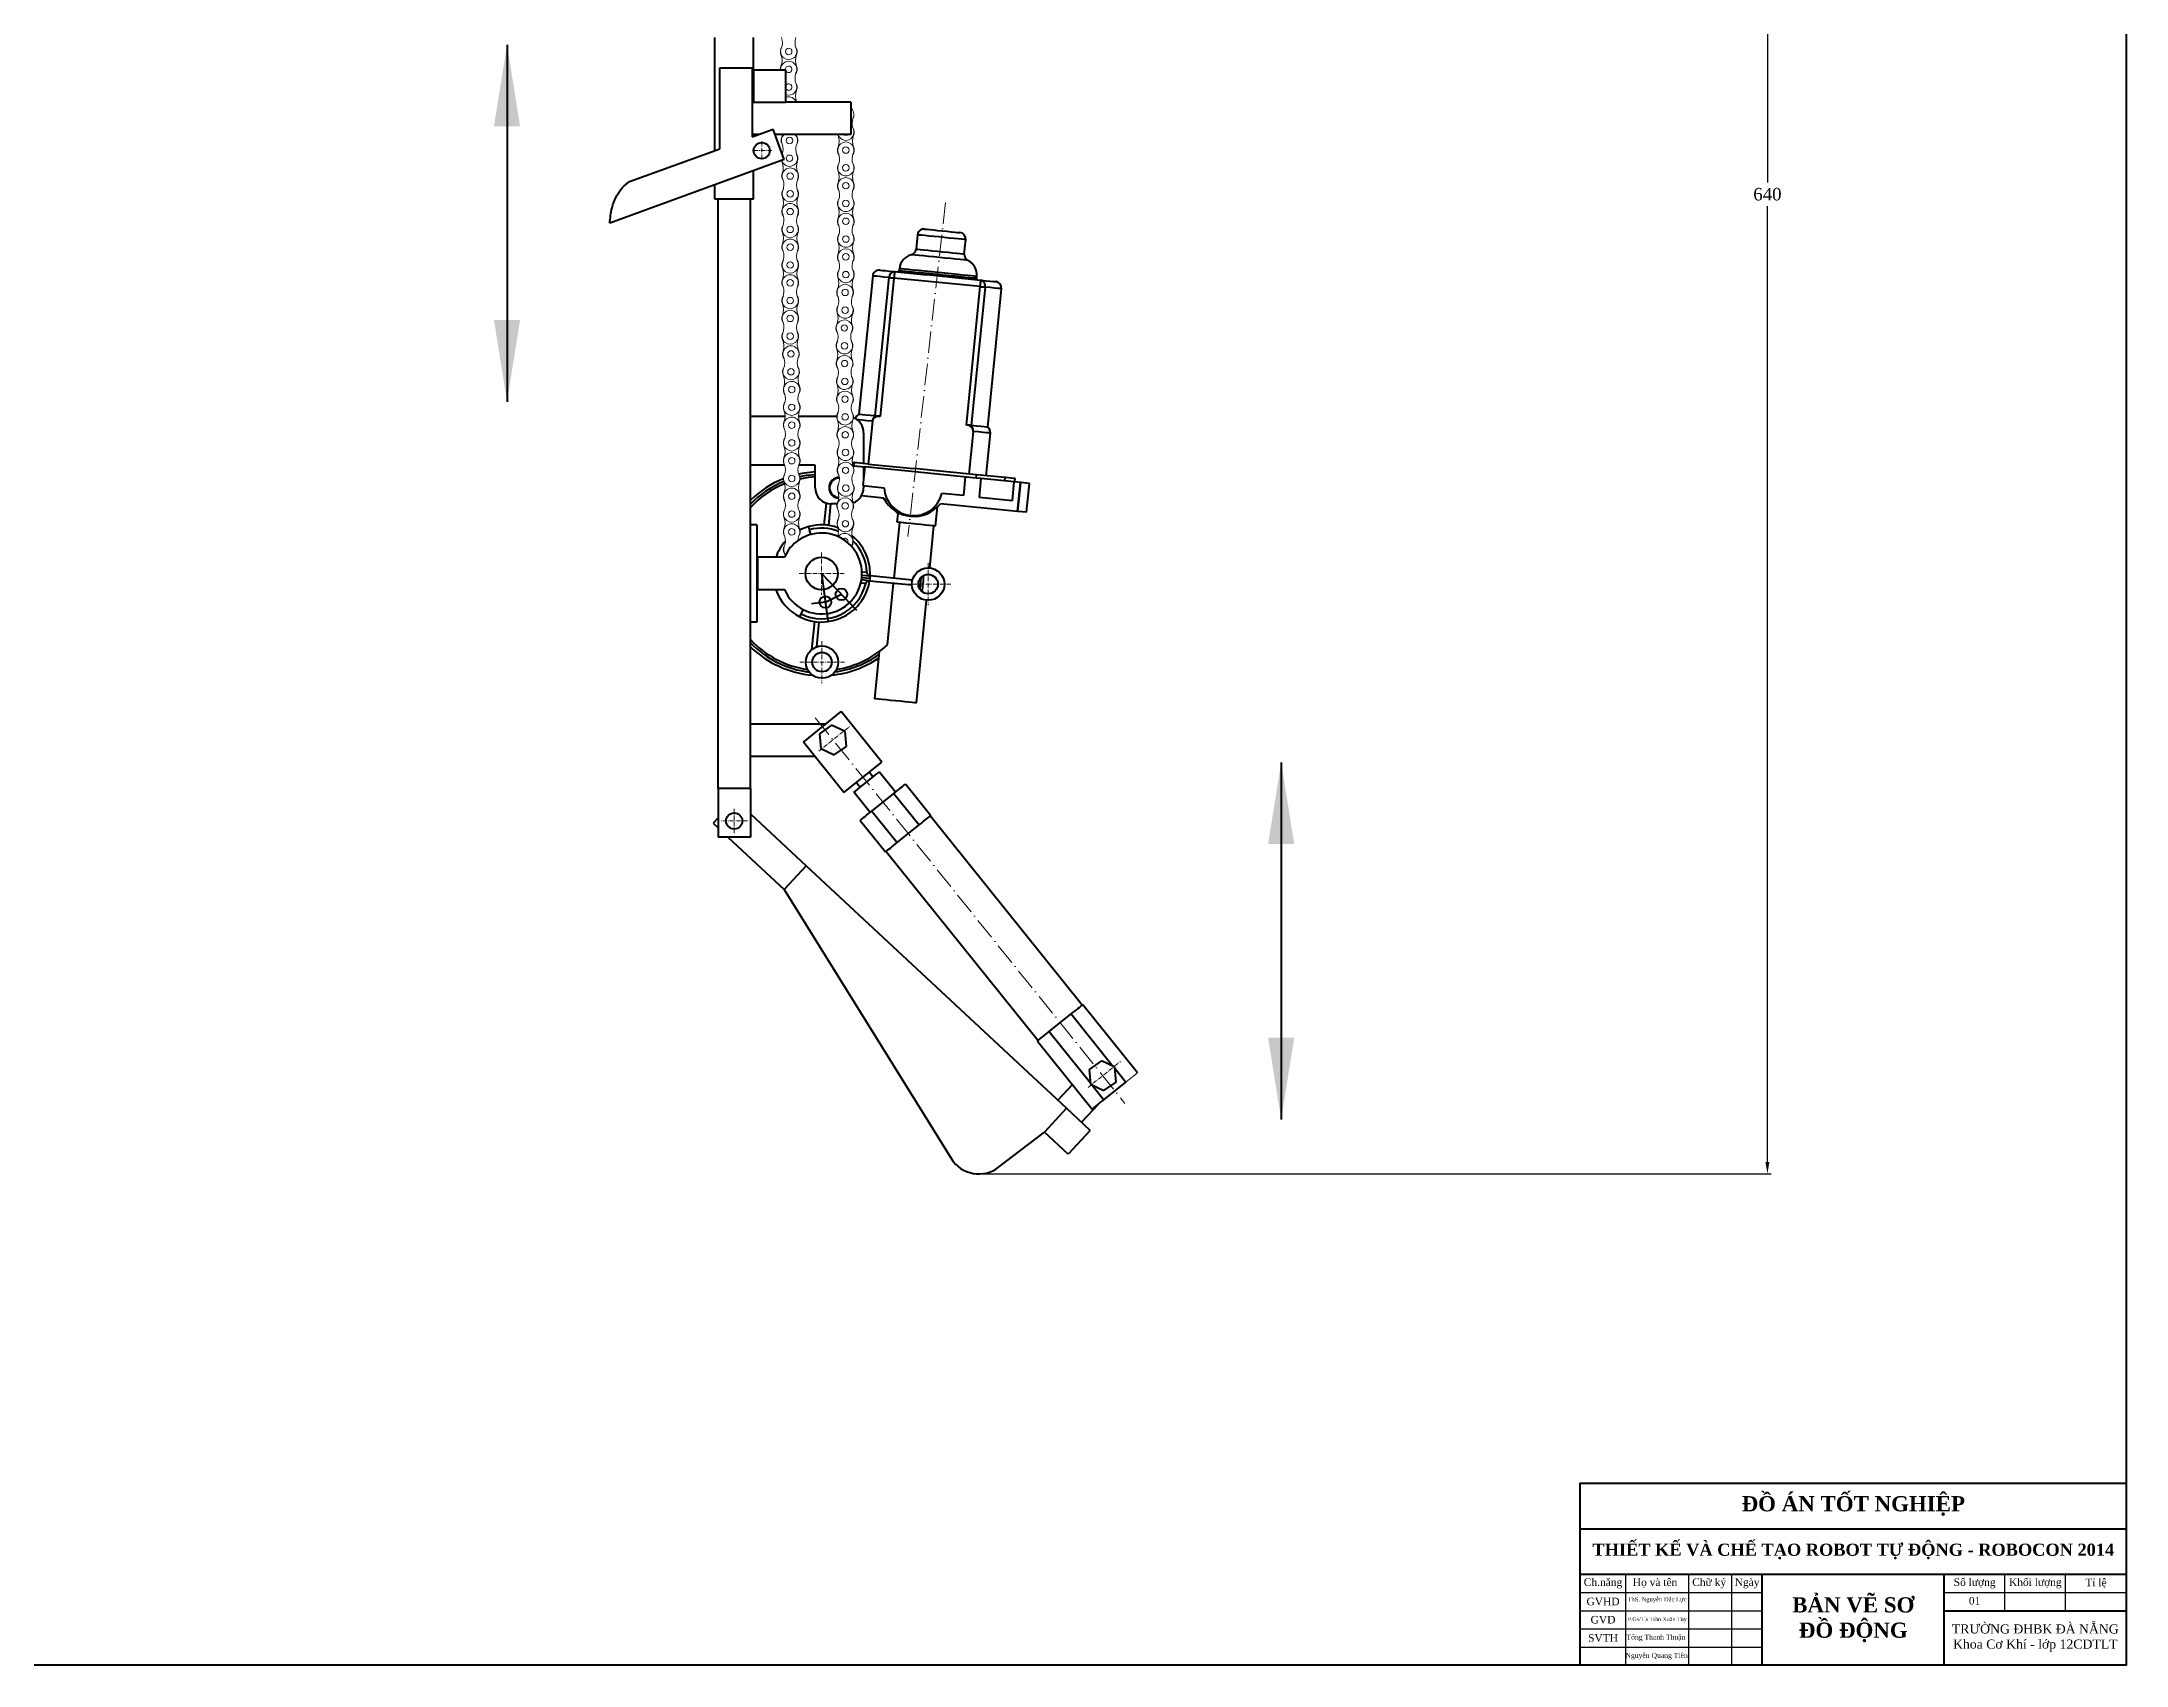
# Model space of a CAD drawing. Header units: millimetres. Extents: x -535 to 3636, y 24 to 870.
# Drawn here: x 70 to 654, y 24 to 479 of the extents above; entities that cross this region are included whole.
import ezdxf

# ---------------------------------------------------------------- set-up
doc = ezdxf.new("R2010")
doc.units = ezdxf.units.MM
doc.header["$PDMODE"] = 1
doc.header["$PDSIZE"] = -1
doc.linetypes.add('ACAD_ISO10W100', pattern=[18, 12, -3, 0, -3])
doc.linetypes.add('CENTERX2', pattern=[20.32, 12.7, -2.54, 2.54, -2.54])
doc.layers.add('DUONGCINH', color=1, linetype='Continuous')
doc.layers.add('net dam', color=7, linetype='Continuous', lineweight=35)
doc.layers.add('NETCOBAN', color=1, linetype='Continuous', lineweight=20)
doc.styles.get("Standard").update_dxf_attribs({"font": 'times_0.ttf'})
doc.styles.add('style2', font='VTIMEN.TTF')
doc.dimstyles.new('ISO-25', dxfattribs={"dimtxt": 2.5, "dimasz": 2.5, "dimexe": 1.25, "dimexo": 0.625, "dimtad": 1, "dimtxsty": 'Standard', "dimcen": 2.5, "dimadec": 0, "dimazin": 0, "dimtfac": 1, "dimtmove": 0, "dimatfit": 3, "dimfxl": 1, "dimarcsym": 0})

# ---------------------------------------------------------------- blocks, each defined once
blk = doc.blocks.new('*D79')
at = {"color": 0, "lineweight": -2}
for p, q in [((353.29, 710.44), (554.37, 710.44)), ((553.37, 707.14), (553.37, 439.32)), ((553.37, 164.91), (553.37, 432.72)), ((332.65, 161.6), (554.37, 161.6))]:
    blk.add_line(p, q, dxfattribs=at)
at = {"color": 0, "lineweight": 15}
for points in [[(552.82, 707.14), (553.92, 707.14), (553.37, 710.44)], [(552.82, 164.91), (553.92, 164.91), (553.37, 161.6)]]:
    blk.add_solid(points, dxfattribs=at)
at = {"layer": 'Defpoints', "color": 0, "lineweight": 15}
for p in [(352.29, 710.44), (331.65, 161.6), (553.37, 161.6)]:
    blk.add_point(p, dxfattribs=at)
at = {"color": 0, "lineweight": 15, "insert": (553.37, 436.02), "char_height": 3.5, "attachment_point": 5}
blk.add_mtext('640', dxfattribs=at)

msp = doc.modelspace()

# ---------------------------------------------------------------- linework, layer by layer
at = {"color": 7, "linetype": 'Continuous', "lineweight": 40}
for p, q in [((258.423, 448.2844), (258.423, 479.9657)), ((269.2986, 470.9027), (269.2986, 479.9657)), ((200.193, 477.9182), (200.193, 377.9182)), ((259.7825, 448.7792), (259.7825, 471.4367)), ((259.7825, 471.4367), (268.8455, 471.4367)), ((268.8455, 471.4367), (268.8455, 452.0779)), ((269.2986, 470.9027), (269.2986, 461.8397)), ((269.2986, 470.9027), (278.3616, 470.9027)), ((278.3616, 461.8397), (278.3616, 470.9027)), ((269.2986, 461.8397), (278.3616, 461.8397)), ((296.4876, 461.8397), (278.3616, 461.8397)), ((296.4876, 461.8397), (296.4876, 452.7767)), ((268.8455, 452.0779), (274.7577, 454.2298)), ((270.7653, 452.7767), (269.2986, 452.7767)), ((269.2986, 452.2428), (269.2986, 452.7767)), ((277.8574, 445.7133), (274.7577, 454.2298)), ((296.4876, 452.7767), (275.2866, 452.7767)), ((277.8574, 445.7133), (228.9683, 427.9191)), ((234.551, 439.5957), (259.7825, 448.7792)), ((258.423, 434.6507), (258.423, 438.6398)), ((269.2986, 434.6507), (269.2986, 442.5982)), ((269.2986, 434.6507), (258.423, 434.6507)), ((259.3293, 269.5224), (259.3293, 434.6507)), ((268.3923, 269.5224), (268.3923, 434.6507)), ((315.1972, 424.6525), (314.7987, 420.6514)), ((328.3262, 419.3041), (328.7248, 423.3051)), ((310.1531, 415.1591), (310.1059, 414.6856)), ((302.6667, 413.1496), (298.8042, 374.3705)), ((303.3972, 373.9131), (307.2596, 412.6921)), ((308.604, 412.5582), (304.7416, 373.7792)), ((332.8028, 410.148), (308.604, 412.5582)), ((308.7837, 414.3619), (317.7266, 413.4711)), ((324.0395, 412.8424), (332.9825, 411.9516)), ((328.9404, 371.3689), (332.8028, 410.148)), ((334.1472, 410.0141), (330.2848, 371.2351)), ((331.75, 412.5298), (331.7972, 413.0033)), ((334.8777, 370.7776), (338.7402, 409.5566)), ((278.0938, 373.7469), (268.3923, 373.7469)), ((292.5849, 373.7469), (281.8409, 373.7469)), ((300.1128, 369.2154), (300.1128, 360.5784)), ((302.5694, 372.418), (301.3776, 360.4525)), ((330.8014, 369.606), (329.6096, 357.6405)), ((334.4322, 357.1602), (335.624, 369.1257)), ((277.954, 360.1524), (268.3923, 360.1524)), ((286.5183, 360.1524), (281.9807, 360.1524)), ((286.5183, 353.8083), (286.5183, 360.1524)), ((297.4571, 360.843), (297.3673, 359.9411)), ((297.3673, 359.9411), (300.4186, 359.6372)), ((301.3768, 360.4525), (297.4571, 360.843)), ((300.4186, 359.6372), (299.8971, 354.401)), ((300.1128, 359.6677), (300.1128, 356.567)), ((314.5022, 358.2345), (300.4186, 359.6372)), ((301.3776, 360.4525), (314.1412, 359.1812)), ((331.727, 357.4296), (314.1412, 359.1812)), ((331.6372, 356.5278), (314.5022, 358.2345)), ((328.5859, 356.8317), (328.0643, 351.5955)), ((331.6372, 356.5278), (331.727, 357.4296)), ((332.9751, 356.3945), (331.6372, 356.5278)), ((339.7552, 356.63), (331.727, 357.4296)), ((332.9751, 356.3945), (332.4536, 351.1584)), ((342.3462, 355.4612), (332.9751, 356.3945)), ((339.6654, 355.7282), (339.7552, 356.63)), ((342.4589, 355.4499), (342.5487, 356.3518)), ((305.765, 350.9076), (299.4994, 351.5317)), ((299.8971, 354.401), (305.9042, 353.8027)), ((300.1128, 354.3795), (300.1128, 353.8083)), ((328.0643, 351.5955), (322.0572, 352.1938)), ((332.4536, 351.1584), (341.8247, 350.225)), ((341.8247, 350.225), (342.3462, 355.4612)), ((344.085, 355.288), (342.4589, 355.4499)), ((343.2765, 347.1715), (344.085, 355.288)), ((343.3271, 347.1664), (344.1356, 355.2829)), ((344.1356, 355.2829), (344.085, 355.288)), ((346.5854, 355.0389), (344.1356, 355.2829)), ((345.777, 346.9224), (346.5854, 355.0389)), ((289.6124, 349.5108), (289.0002, 343.3645)), ((290.353, 343.2298), (290.9553, 349.2777)), ((292.6671, 349.2768), (291.0498, 349.2768)), ((309.5486, 344.1553), (309.7814, 346.4933)), ((320.2795, 343.0865), (320.8127, 348.44)), ((343.2765, 347.1715), (321.6226, 349.3282)), ((343.3271, 347.1664), (343.2765, 347.1715)), ((345.777, 346.9224), (343.3271, 347.1664)), ((270.2049, 343.3811), (268.3923, 343.3811)), ((270.2049, 343.3811), (270.2049, 316.192)), ((284.9958, 342.0286), (284.7576, 342.903)), ((285.3531, 340.7169), (284.9958, 342.0286)), ((308.6629, 328.4445), (310.221, 344.0883)), ((318.6522, 331.3204), (319.8286, 343.1314)), ((277.9479, 334.318), (270.3558, 334.318)), ((270.3558, 334.318), (270.3558, 325.255)), ((301.7742, 327.7644), (299.5162, 327.9894)), ((299.6039, 328.6637), (301.8585, 328.4392)), ((299.6509, 329.3421), (301.9089, 329.1172)), ((301.7742, 327.7644), (313.6775, 326.5789)), ((313.8123, 327.9316), (301.9089, 329.1172)), ((270.3558, 325.255), (277.9479, 325.255)), ((306.8101, 309.8426), (308.5282, 327.0918)), ((314.8882, 293.5303), (317.7539, 322.302)), ((270.2049, 316.192), (268.3923, 316.192)), ((282.2406, 317.6326), (282.6466, 318.4428)), ((282.6466, 318.4428), (283.2557, 319.6582)), ((286.3089, 316.3432), (285.519, 308.4128)), ((286.9674, 309.2388), (287.6616, 316.2085)), ((304.4806, 307.9135), (303.1644, 294.698)), ((268.3923, 287.6483), (289.5608, 287.6483)), ((283.2372, 282.5651), (293.8328, 291.0824)), ((291.1546, 287.2874), (287.7229, 284.8902)), ((294.9464, 285.5141), (291.1546, 287.2874)), ((305.1892, 276.955), (293.8328, 291.0824)), ((294.5936, 268.4377), (283.2372, 282.5651)), ((287.7229, 284.8902), (288.0832, 280.7197)), ((288.0832, 280.7197), (291.875, 278.9464)), ((291.875, 278.9464), (295.3067, 281.3436)), ((295.3067, 281.3436), (294.9464, 285.5141)), ((268.3923, 278.5854), (286.4363, 278.5854)), ((294.5936, 268.4377), (305.1892, 276.955)), ((417.1191, 276.8589), (417.1191, 176.8589)), ((268.3923, 269.5224), (259.3293, 269.5224)), ((259.3293, 269.5224), (259.3293, 255.9279)), ((268.3923, 269.5224), (268.3923, 255.9279)), ((298.1255, 271.2768), (299.1926, 269.9493)), ((302.7244, 272.7884), (301.6573, 274.1159)), ((309.0329, 268.557), (304.4903, 274.208)), ((311.8584, 270.8283), (318.9561, 261.9987)), ((297.4266, 268.5298), (301.9692, 262.8788)), ((302.4221, 263.2428), (308.5801, 268.193)), ((302.4221, 263.2428), (309.5198, 254.4132)), ((308.5801, 268.193), (315.6778, 259.3633)), ((259.3293, 261.2989), (257.927, 259.7931)), ((257.927, 259.7931), (259.3293, 258.4872)), ((268.3923, 262.4315), (284.0007, 247.8961)), ((299.1437, 260.6075), (306.2415, 251.7779)), ((309.5198, 254.4132), (315.6778, 259.3633)), ((361.3661, 208.8789), (318.7796, 261.8567)), ((268.4043, 255.9279), (259.3293, 255.9279)), ((262.0776, 255.9279), (277.8242, 241.2636)), ((306.4181, 251.9198), (349.0046, 198.942)), ((284.0007, 247.8961), (277.8242, 241.2636)), ((356.9572, 179.9546), (284.0007, 247.8961)), ((277.8242, 241.2636), (324.7023, 165.8504)), ((352.1063, 201.4354), (358.2643, 206.3855)), ((358.2643, 206.3855), (370.0764, 191.6912)), ((361.5427, 209.0208), (376.8738, 189.9488)), ((348.828, 198.8001), (364.1591, 179.728)), ((352.1063, 201.4354), (363.643, 187.0837)), ((366.7493, 193.2472), (363.3177, 190.8499)), ((370.5412, 191.4739), (366.7493, 193.2472)), ((363.3177, 190.8499), (363.6779, 186.6794)), ((367.4375, 182.3633), (373.5955, 187.3135)), ((367.4698, 184.9061), (370.9014, 187.3034)), ((370.9014, 187.3034), (370.5412, 191.4739)), ((370.5761, 191.0696), (373.5955, 187.3135)), ((358.6239, 186.6139), (354.5286, 182.2163)), ((365.8958, 181.1241), (361.161, 176.0398)), ((363.6779, 186.6794), (367.4698, 184.9061)), ((364.1427, 186.4621), (367.4375, 182.3633)), ((356.9572, 179.9546), (350.7807, 173.3222)), ((363.5897, 173.7781), (356.9572, 179.9546)), ((337.9188, 163.4466), (350.7807, 173.3222)), ((357.4132, 167.1457), (350.7807, 173.3222)), ((363.5897, 173.7781), (357.4132, 167.1457))]:
    msp.add_line(p, q, dxfattribs=at)
at = {"color": 7, "linetype": 'Continuous', "lineweight": 20}
for p, q in [((281.3523, 461.8397), (281.3166, 461.9338)), ((292.9452, 452.4989), (292.8527, 452.7767)), ((277.0818, 445.431), (277.194, 445.1301)), ((277.428, 447.4793), (277.2919, 447.2672))]:
    msp.add_line(p, q, dxfattribs=at)
at = {"color": 5, "linetype": 'ACAD_ISO10W100', "lineweight": 15, "ltscale": 0.1}
for p, q in [((271.5644, 450.8729), (271.5644, 445.6175)), ((274.3886, 448.2452), (268.7401, 448.2452)), ((288.3372, 335.6528), (288.3372, 323.8282)), ((294.6917, 329.7405), (281.9826, 329.7405)), ((318.2031, 332.7235), (318.2031, 320.8989)), ((324.5576, 326.8112), (311.8485, 326.8112)), ((288.4499, 310.869), (288.4499, 299.0444)), ((294.8044, 304.9567), (282.0953, 304.9567)), ((287.5311, 279.9675), (296.4299, 287.1439)), ((263.8608, 263.8941), (263.8608, 257.0246)), ((267.5525, 260.4594), (260.1692, 260.4594)), ((362.9945, 185.7883), (372.0952, 193.0823))]:
    msp.add_line(p, q, dxfattribs=at)
at = {"color": 5, "linetype": 'ACAD_ISO10W100', "lineweight": 15, "ltscale": 0.5}
for p, q in [((323.0703, 433.742), (312.5222, 340.1438)), ((286.5648, 289.3326), (373.3213, 181.3507))]:
    msp.add_line(p, q, dxfattribs=at)
at = {"lineweight": 15}
msp.add_line((317.265, 426.2681), (327.1007, 425.2885), dxfattribs=at)
at = {"color": 7, "linetype": 'CENTERX2', "lineweight": 40}
for p, q in [((288.3309, 329.7865), (289.1977, 323.4039)), ((288.3309, 329.7865), (292.7837, 325.1323)), ((289.4172, 321.7874), (285.5549, 321.2629)), ((289.1977, 323.4039), (290.121, 316.6042)), ((289.4172, 321.7874), (293.9115, 323.9536)), ((292.7837, 325.1323), (298.1194, 319.5554))]:
    msp.add_line(p, q, dxfattribs=at)
at = {"color": 8, "linetype": 'Continuous', "lineweight": 40}
for p, q in [((299.65, 330.253), (301.0148, 330.1171)), ((300.7004, 326.9606), (299.3357, 327.0965))]:
    msp.add_line(p, q, dxfattribs=at)
at = {"color": 7, "linetype": 'Continuous', "lineweight": 20, "flags": 128}
for points in [[(276.9462, 471.9031), (276.7751, 471.0041), (276.778, 470.9027)], [(278.6828, 461.8397), (278.7846, 461.8895), (279.1314, 461.9585)], [(279.1314, 461.9585), (279.4782, 461.8895), (279.58, 461.8397)], [(281.4867, 452.0598), (281.3347, 452.4433), (281.2355, 452.7767)], [(297.3673, 359.9411), (297.1914, 359.9586), (297.114, 359.9663)], [(294.2541, 339.4435), (294.457, 339.5725), (294.8008, 339.6554)], [(277.942, 335.2491), (278.1356, 334.8848), (278.1733, 334.8028)], [(296.7728, 337.3413), (296.7907, 337.4241), (296.8957, 337.8029)], [(373.5955, 187.3135), (374.1155, 187.7315), (374.6105, 188.1294), (375.0768, 188.5042), (375.5113, 188.8535), (375.9109, 189.1747), (376.2728, 189.4657), (376.5945, 189.7243), (376.8738, 189.9488)]]:
    msp.add_lwpolyline(points, dxfattribs=at)
at = {"color": 8, "linetype": 'Continuous', "lineweight": 40, "flags": 128}
for points in [[(314.7987, 420.6514), (314.8878, 420.6425), (315.2791, 420.6036), (315.9641, 420.5353), (316.911, 420.441), (318.0754, 420.3251), (319.4028, 420.1928), (320.8312, 420.0506), (322.2937, 419.9049), (323.7221, 419.7626), (325.0496, 419.6304), (326.2139, 419.5144), (327.1608, 419.4201), (327.8459, 419.3519), (328.2371, 419.3129), (328.3262, 419.3041)], [(328.7248, 423.3051), (328.6356, 423.314), (328.2444, 423.353), (327.5593, 423.4212), (326.6124, 423.5155), (325.4481, 423.6315), (324.1207, 423.7637), (322.6923, 423.906), (321.2297, 424.0517), (319.8013, 424.1939), (318.4739, 424.3261), (317.3095, 424.4421), (316.3627, 424.5364), (315.6776, 424.6047), (315.2863, 424.6436), (315.1972, 424.6525)], [(331.7972, 413.0033), (331.6328, 413.0197), (331.1446, 413.0683), (330.3473, 413.1477), (329.2653, 413.2555), (327.9314, 413.3884), (326.3862, 413.5423), (324.6765, 413.7125), (322.8544, 413.894), (320.9752, 414.0812), (319.0959, 414.2684), (317.2738, 414.4499), (315.5641, 414.6201), (314.0189, 414.774), (312.685, 414.9069), (311.603, 415.0147), (310.8057, 415.0941), (310.3175, 415.1427), (310.1531, 415.1591), (310.1531, 415.1591)], [(321.3947, 418.293), (319.7997, 418.4519), (318.2701, 418.6042), (316.8683, 418.7438), (315.6519, 418.865), (314.6706, 418.9627), (313.9646, 419.033), (313.5627, 419.0731), (313.4714, 419.0822)], [(329.3179, 417.5038), (329.2266, 417.5129), (328.8247, 417.553), (328.1187, 417.6233), (327.1374, 417.721), (325.921, 417.8422), (324.5193, 417.9818), (322.9896, 418.1341), (321.3947, 418.293)], [(307.2596, 412.6921), (305.7871, 412.8388), (304.5767, 412.9593), (303.6498, 413.0517), (303.0227, 413.1141), (302.7063, 413.1456), (302.6667, 413.1496)], [(310.1059, 414.6856), (310.1457, 414.6816), (310.4625, 414.6501), (311.0866, 414.5879), (311.9998, 414.4969), (313.1753, 414.3799), (314.5785, 414.2401), (316.1683, 414.0818), (317.8978, 413.9095)], [(323.9582, 413.3059), (325.6877, 413.1336), (327.2774, 412.9753), (328.6807, 412.8355), (329.8561, 412.7184), (330.7694, 412.6275), (331.3935, 412.5653), (331.7102, 412.5338), (331.75, 412.5298)], [(338.7402, 409.5566), (338.7005, 409.5605), (338.3842, 409.5921), (337.757, 409.6545), (336.8301, 409.7468), (335.6198, 409.8674), (334.1472, 410.0141)], [(302.5694, 372.418), (301.0232, 372.572), (299.7524, 372.6986), (298.7791, 372.7955), (298.2961, 372.8436)], [(335.624, 369.1257), (335.5823, 369.1299), (335.2502, 369.163), (334.5917, 369.2286), (333.6185, 369.3255), (332.3476, 369.452), (330.8014, 369.606)]]:
    msp.add_lwpolyline(points, dxfattribs=at)
at = {"color": 7, "linetype": 'Continuous', "lineweight": 40, "flags": 128}
for points in [[(317.1805, 426.2765), (317.3495, 426.2597), (317.845, 426.2103), (318.6333, 426.1318), (319.6606, 426.0295), (320.8569, 425.9104), (322.1406, 425.7825), (323.4244, 425.6546), (324.6207, 425.5355), (325.6479, 425.4332), (326.4362, 425.3546), (326.9317, 425.3053), (327.1007, 425.2885)], [(304.65, 414.7736), (304.8226, 414.7564), (305.3366, 414.7052), (306.1813, 414.6211), (307.3385, 414.5058), (308.7837, 414.3619)], [(307.2596, 412.6921), (307.3932, 412.6788), (307.5402, 412.6641), (307.6989, 412.6483), (307.8677, 412.6315), (308.0445, 412.6139), (308.2275, 412.5957), (308.4147, 412.5771), (308.604, 412.5582)], [(308.7837, 414.3619), (308.7802, 414.3272), (308.77, 414.2246), (308.7534, 414.0579), (308.731, 413.8336), (308.7038, 413.5603), (308.6728, 413.2484), (308.6391, 412.9101), (308.604, 412.5582)], [(317.7266, 413.4711), (317.7521, 413.4774), (317.7784, 413.5007), (317.8044, 413.5402), (317.8291, 413.5943), (317.8516, 413.6611), (317.871, 413.7379), (317.8866, 413.8218), (317.8978, 413.9095)], [(323.9582, 413.3059), (323.9518, 413.2177), (323.9506, 413.1324), (323.9545, 413.0532), (323.9634, 412.9833), (323.9769, 412.9254), (323.9946, 412.8815), (324.0157, 412.8535), (324.0395, 412.8424)], [(332.8028, 410.148), (332.8379, 410.4998), (332.8716, 410.8382), (332.9027, 411.15), (332.9299, 411.4234), (332.9522, 411.6477), (332.9688, 411.8143), (332.979, 411.917), (332.9825, 411.9516)], [(332.8028, 410.148), (332.9921, 410.1291), (333.1793, 410.1105), (333.3623, 410.0922), (333.5392, 410.0746), (333.7079, 410.0578), (333.8666, 410.042), (334.0136, 410.0274), (334.1472, 410.0141)], [(332.9825, 411.9516), (334.4277, 411.8077), (335.5849, 411.6924), (336.4295, 411.6083), (336.9436, 411.5571), (337.1162, 411.5399)], [(303.3972, 373.9131), (301.9246, 374.0598), (300.7143, 374.1803), (299.7874, 374.2726), (299.1603, 374.3351), (298.8439, 374.3666), (298.8042, 374.3705)], [(304.7416, 373.7792), (304.5523, 373.798), (304.3651, 373.8167), (304.1821, 373.8349), (304.0052, 373.8525), (303.8365, 373.8693), (303.6778, 373.8851), (303.5308, 373.8997), (303.3972, 373.9131)], [(330.2848, 371.2351), (330.1512, 371.2484), (330.0042, 371.263), (329.8455, 371.2788), (329.6768, 371.2956), (329.4999, 371.3132), (329.3169, 371.3314), (329.1297, 371.3501), (328.9404, 371.3689)], [(334.8777, 370.7776), (334.8381, 370.7815), (334.5217, 370.8131), (333.8946, 370.8755), (332.9677, 370.9678), (331.7574, 371.0883), (330.2848, 371.2351)], [(281.9425, 357.6771), (283.5037, 357.9892), (286.5183, 358.3419)], [(282.2585, 356.9429), (284.1507, 357.2977), (286.5183, 357.5544)], [(282.3221, 356.3032), (284.6296, 356.7224), (286.5183, 356.915)], [(296.9372, 360.8947), (296.9561, 360.8928), (297.112, 360.8773), (297.2812, 360.8605), (297.4571, 360.843)], [(342.5487, 356.3518), (342.4535, 356.3612), (342.0924, 356.3972), (341.4888, 356.4573), (340.6892, 356.537), (339.7552, 356.63)], [(284.7576, 342.903), (282.7044, 342.162), (282.1831, 341.9115)], [(320.2795, 343.0865), (320.2611, 343.0883), (319.9912, 343.1152), (319.4124, 343.1729), (318.5542, 343.2583), (317.4608, 343.3672), (316.1881, 343.494), (314.8015, 343.6321), (313.3721, 343.7745), (311.9732, 343.9138), (310.6765, 344.043), (309.5486, 344.1553)], [(316.1314, 328.572), (315.9647, 326.5137), (315.8247, 325.4936)], [(309.0263, 294.1142), (307.6744, 294.2488), (306.3955, 294.3762), (305.2583, 294.4895), (304.3243, 294.5825), (303.6438, 294.6503), (303.2534, 294.6892), (303.1644, 294.698)], [(314.8882, 293.5303), (314.7992, 293.5392), (314.4088, 293.5781), (313.7283, 293.6458), (312.7943, 293.7389), (311.6571, 293.8521), (310.3782, 293.9795), (309.0263, 294.1142)], [(297.4266, 268.5298), (297.5005, 268.5892), (297.8226, 268.8481), (298.3773, 269.294), (299.1234, 269.8937), (300.0056, 270.6029), (300.9585, 271.3689)], [(300.9585, 271.3689), (301.9114, 272.1349), (302.7936, 272.844), (303.5397, 273.4438), (304.0944, 273.8896), (304.4165, 274.1486), (304.4903, 274.208)], [(308.5801, 268.193), (309.1001, 268.611), (309.595, 269.0089), (310.0614, 269.3837), (310.4958, 269.733), (310.8955, 270.0542), (311.2574, 270.3451), (311.5791, 270.6038), (311.8584, 270.8283)], [(299.1437, 260.6075), (299.423, 260.832), (299.7447, 261.0906), (300.1067, 261.3816), (300.5063, 261.7028), (300.9407, 262.0521), (301.4071, 262.4269), (301.902, 262.8248), (302.4221, 263.2428)], [(315.6778, 259.3633), (316.1979, 259.7814), (316.6928, 260.1792), (317.1591, 260.5541), (317.5936, 260.9034), (317.9932, 261.2246), (318.3551, 261.5155), (318.6769, 261.7742), (318.9561, 261.9987)], [(306.2415, 251.7779), (306.5208, 252.0024), (306.8425, 252.261), (307.2044, 252.552), (307.604, 252.8732), (308.0385, 253.2224), (308.5048, 253.5973), (308.9997, 253.9952), (309.5198, 254.4132)], [(358.2643, 206.3855), (358.7844, 206.8036), (359.2793, 207.2014), (359.7456, 207.5763), (360.1801, 207.9255), (360.5797, 208.2467), (360.9416, 208.5377), (361.2634, 208.7963), (361.5427, 209.0208)], [(348.828, 198.8001), (349.1073, 199.0246), (349.429, 199.2832), (349.7909, 199.5741), (350.1905, 199.8954), (350.625, 200.2446), (351.0913, 200.6195), (351.5863, 201.0173), (352.1063, 201.4354)], [(364.1591, 179.728), (364.4384, 179.9525), (364.7601, 180.2112), (365.1221, 180.5021), (365.5217, 180.8233), (365.9561, 181.1726), (366.4225, 181.5475), (366.9174, 181.9453), (367.4375, 182.3633)]]:
    msp.add_lwpolyline(points, dxfattribs=at)
at = {"color": 7, "linetype": 'Continuous', "lineweight": 20}
for centre in [(279.1314, 476.0061), (279.3404, 451.0873), (279.3404, 446.1026), (295.1304, 448.3959), (295.1304, 443.4113), (279.5494, 441.1224), (295.1304, 438.4266), (279.5494, 436.1377), (295.1304, 433.442), (279.5494, 431.1531), (279.5494, 426.1684), (295.1304, 428.4573), (279.5494, 421.1838), (295.1304, 423.4727), (279.5494, 416.1991), (295.1304, 418.488), (279.5494, 411.2145), (294.9214, 408.5231), (295.1304, 413.5034), (279.5494, 406.2298), (294.9214, 403.5385), (279.5494, 401.2452), (294.7124, 398.5582), (279.5494, 396.2605), (279.7584, 391.2802), (294.7577, 393.5738), (279.7584, 386.2956), (294.8029, 388.5893), (279.9674, 381.3153), (294.8482, 383.6049), (279.9674, 376.3307), (294.8934, 378.6204), (294.9387, 373.636), (279.9674, 371.346), (294.9839, 368.6515), (279.9674, 366.3614), (279.9674, 361.3767), (295.0291, 363.6671), (279.9674, 356.3921), (295.0744, 358.6826), (279.9674, 351.4074), (295.1196, 353.6982), (279.9674, 346.4228), (294.9559, 348.7162), (295.0011, 343.7318), (279.9674, 341.4381)]:
    msp.add_circle(centre, 0.9063, dxfattribs=at)
at = {"color": 7, "linetype": 'Continuous', "lineweight": 40}
for centre, radius in [((271.5644, 448.2452), 2.2658), ((288.3309, 329.7865), 4.5456), ((318.2031, 326.8112), 4.5315), ((318.2031, 326.8112), 2.7189), ((289.4172, 321.7874), 1.6313), ((293.9115, 323.9536), 1.6313), ((288.4499, 304.9567), 4.5315), ((288.4499, 304.9567), 2.7189), ((263.8608, 260.4594), 2.2657)]:
    msp.add_circle(centre, radius, dxfattribs=at)
at = {"color": 7, "linetype": 'Continuous', "lineweight": 20}
for centre, radius, start, end in [((273.2369, 478.5105), 4.1388, 336.9811204, 20.5248279), ((285.026, 478.5105), 4.1388, 159.4751721, 203.0188796), ((279.1314, 476.0061), 2.3564, 144.250601, 201.9717664), ((279.1314, 476.0061), 2.2657, 156.9811204, 23.0188796), ((279.1314, 471.0215), 2.2657, 332.9847822, 183.006268), ((272.9539, 473.5138), 4.3049, 338.0282336, 21.9717664), ((285.3089, 473.5138), 4.3049, 158.0282336, 201.9717664), ((279.1314, 476.0061), 2.3564, 338.0282336, 35.7493988), ((279.1314, 471.0215), 0.9063, 90, 187.5339135), ((279.1314, 471.0215), 0.9063, 211.8549643, 90), ((285.026, 468.5412), 4.1388, 159.4751721, 203.0188796), ((279.1314, 471.0215), 2.3564, 323.8011189, 21.9717664), ((279.1314, 466.0368), 2.3564, 338.0282336, 35.7493989), ((279.1314, 466.0368), 0.9063, 211.8549643, 90), ((279.1314, 466.0368), 0.9063, 90, 148.1450357), ((279.1314, 466.0368), 2.2657, 250.1380693, 23.0188796), ((279.1314, 461.0522), 2.2658, 20.3378283, 109.8619307), ((285.3089, 463.5445), 4.3049, 158.0282336, 201.9717664), ((295.1304, 458.3652), 2.2658, 336.9811204, 53.2009324), ((301.025, 455.8608), 4.1388, 156.9811204, 200.5248279), ((279.3404, 451.0873), 2.3564, 160.4311527, 216.1988814), ((279.3404, 451.0873), 2.2658, 131.787592, 207.0152178), ((273.0639, 453.3184), 4.3049, 340.4311527, 352.7705735), ((273.4458, 448.607), 4.1388, 339.685868, 20.5248279), ((279.3404, 451.0873), 2.2658, 332.9847822, 48.212408), ((285.235, 448.607), 4.1388, 159.4751721, 203.0188796), ((279.3404, 451.0873), 2.3564, 323.801119, 24.3746854), ((295.1304, 448.3959), 2.2657, 336.9811204, 203.0188796), ((288.9529, 450.8883), 4.3049, 338.0282336, 21.9717664), ((295.1304, 453.3806), 2.2658, 195.4584154, 27.0152178), ((295.1304, 453.3806), 0.9063, 221.7857686, 270), ((295.1304, 453.3806), 0.9063, 270, 318.2142314), ((301.3079, 450.8883), 4.3049, 158.0282336, 201.9717664), ((295.1304, 453.3806), 2.3564, 338.0282336, 36.1988813), ((279.3404, 446.1026), 2.2657, 196.4222338, 23.0188796), ((273.2728, 443.3535), 4.3049, 340.4311527, 24.3746854), ((279.3404, 446.1026), 2.3564, 340.4311527, 35.7493991), ((285.6169, 443.8715), 4.3049, 160.4311527, 204.3746854), ((295.1304, 448.3959), 2.3564, 158.0282336, 215.7493992), ((295.1304, 443.4113), 2.3564, 143.8011189, 201.9717664), ((295.1304, 443.4113), 2.2658, 152.9847822, 27.0152178), ((289.2358, 445.8915), 4.1388, 339.4751721, 23.0188796), ((301.025, 445.8915), 4.1388, 156.9811204, 200.5248279), ((295.1304, 443.4113), 2.3564, 338.0282336, 36.1988815), ((295.1304, 448.3959), 2.3564, 324.2506008, 21.9717664), ((279.5494, 441.1224), 2.3564, 160.4311527, 216.1988813), ((279.5494, 441.1224), 2.2658, 332.9847822, 207.0152178), ((273.6548, 438.6421), 4.1388, 336.9811204, 20.5248279), ((285.4439, 438.6421), 4.1388, 159.4751721, 203.0188796), ((279.5494, 441.1224), 2.3564, 323.8011184, 24.3746854), ((295.1304, 438.4266), 2.3564, 158.0282336, 215.7493988), ((295.1304, 438.4266), 2.2657, 336.9811204, 203.0188796), ((288.9529, 440.919), 4.3049, 338.0282336, 21.9717664), ((301.3079, 440.919), 4.3049, 158.0282336, 201.9717664), ((295.1304, 438.4266), 2.3564, 324.2506013, 21.9717664), ((279.5494, 436.1377), 2.3564, 144.2506011, 201.9717664), ((279.5494, 436.1377), 2.2657, 156.9811204, 23.0188796), ((279.5494, 431.1531), 2.2658, 332.9847822, 207.0152178), ((273.3719, 433.6454), 4.3049, 338.0282336, 21.9717664), ((285.7269, 433.6454), 4.3049, 158.0282336, 201.9717664), ((279.5494, 436.1377), 2.3564, 338.0282336, 35.7493989), ((295.1304, 433.442), 2.3564, 143.801119, 201.9717664), ((295.1304, 433.442), 2.2658, 152.9847822, 27.0152178), ((288.9529, 430.9497), 4.3049, 338.0282336, 21.9717664), ((289.2358, 435.9222), 4.1388, 339.4751721, 23.0188796), ((301.025, 435.9222), 4.1388, 156.9811204, 200.5248279), ((301.3079, 430.9497), 4.3049, 158.0282336, 201.9717664), ((295.1304, 433.442), 2.3564, 338.0282336, 36.198881), ((279.5494, 431.1531), 2.3564, 158.0282336, 216.1988815), ((279.5494, 426.1684), 2.3564, 144.2506013, 201.9717664), ((279.5494, 426.1684), 2.2657, 156.9811204, 23.0188796), ((273.6548, 428.6728), 4.1388, 336.9811204, 20.5248279), ((285.4439, 428.6728), 4.1388, 159.4751721, 203.0188796), ((279.5494, 431.1531), 2.3564, 323.8011192, 21.9717664), ((279.5494, 426.1684), 2.3564, 338.0282336, 35.7493989), ((295.1304, 428.4573), 2.3564, 158.0282336, 215.749399), ((295.1304, 428.4573), 2.2657, 336.9811204, 203.0188796), ((289.2358, 425.9529), 4.1388, 339.4751721, 23.0188796), ((301.025, 425.9529), 4.1388, 156.9811204, 200.5248279), ((295.1304, 428.4573), 2.3564, 324.2506012, 21.9717664), ((279.5494, 421.1838), 2.3564, 158.0282336, 216.1988816), ((279.5494, 421.1838), 2.2658, 332.9847822, 207.0152178), ((273.3719, 423.6761), 4.3049, 338.0282336, 21.9717664), ((285.7269, 423.6761), 4.3049, 158.0282336, 201.9717664), ((279.5494, 421.1838), 2.3564, 323.8011189, 21.9717664), ((295.1304, 423.4727), 2.3564, 143.8011189, 201.9717664), ((295.1304, 423.4727), 2.2658, 152.9847822, 27.0152178), ((295.1304, 418.488), 2.2657, 336.9811204, 203.0188796), ((288.9529, 420.9804), 4.3049, 338.0282336, 21.9717664), ((301.3079, 420.9804), 4.3049, 158.0282336, 201.9717664), ((295.1304, 423.4727), 2.3564, 338.0282336, 36.1988813), ((279.5494, 416.1991), 2.3564, 144.2506015, 201.9717664), ((279.5494, 416.1991), 2.2657, 156.9811204, 23.0188796), ((273.3719, 413.7068), 4.3049, 338.0282336, 21.9717664), ((273.6548, 418.7035), 4.1388, 336.9811204, 20.5248279), ((285.4439, 418.7035), 4.1388, 159.4751721, 203.0188796), ((285.7269, 413.7068), 4.3049, 158.0282336, 201.9717664), ((279.5494, 416.1991), 2.3564, 338.0282336, 35.7493988), ((295.1304, 418.488), 2.3564, 158.0282336, 215.749399), ((295.1304, 413.5034), 2.3564, 143.8011189, 199.5688473), ((289.2358, 415.9836), 4.1388, 339.4751721, 23.0188796), ((301.025, 415.9836), 4.1388, 156.9811204, 200.5248279), ((295.1304, 413.5034), 2.3564, 335.6253146, 36.1988811), ((295.1304, 418.488), 2.3564, 324.250601, 21.9717664), ((279.5494, 411.2145), 2.3564, 158.0282336, 216.1988811), ((279.5494, 411.2145), 2.2658, 332.9847822, 207.0152178), ((273.6548, 408.7342), 4.1388, 336.9811204, 20.5248279), ((285.4439, 408.7342), 4.1388, 159.4751721, 203.0188796), ((279.5494, 411.2145), 2.3564, 323.8011191, 21.9717664), ((294.9214, 408.5231), 2.3564, 155.6253146, 215.749399), ((294.9214, 408.5231), 2.2657, 336.9811204, 203.0188796), ((288.8539, 411.2722), 4.3049, 335.6253146, 19.5688473), ((295.1304, 413.5034), 2.2658, 152.9847822, 27.0152178), ((294.9214, 408.5231), 2.3564, 324.250601, 19.5688473), ((301.198, 410.7542), 4.3049, 155.6253146, 199.5688473), ((279.5494, 406.2298), 2.3564, 144.2506011, 201.9717664), ((279.5494, 406.2298), 2.2657, 156.9811204, 23.0188796), ((279.5494, 401.2452), 2.2658, 332.9847822, 207.0152178), ((273.3719, 403.7375), 4.3049, 338.0282336, 21.9717664), ((285.7269, 403.7375), 4.3049, 158.0282336, 201.9717664), ((279.5494, 406.2298), 2.3564, 338.0282336, 35.7493989), ((294.9214, 403.5385), 2.3564, 143.801119, 199.5688473), ((294.9214, 403.5385), 2.2657, 152.9847822, 27.0152178), ((289.0269, 406.0187), 4.1388, 339.4751721, 23.0188796), ((300.816, 406.0187), 4.1388, 156.9811204, 200.5248279), ((294.9214, 403.5385), 2.3564, 335.6253146, 36.1988809), ((279.5494, 401.2452), 2.3564, 158.0282336, 216.1988811), ((279.5494, 396.2605), 2.3564, 144.2506013, 204.3746854), ((273.6548, 398.7649), 4.1388, 336.9811204, 20.5248279), ((285.4439, 398.7649), 4.1388, 159.4751721, 203.0188796), ((279.5494, 401.2452), 2.3564, 323.8011189, 21.9717664), ((279.5494, 396.2605), 2.3564, 340.4311527, 35.7493985), ((294.7124, 398.5582), 2.3564, 155.6253146, 216.2694859), ((294.7124, 398.5582), 2.2658, 337.5012072, 203.5389663), ((288.6449, 401.3073), 4.3049, 335.6253146, 19.5688473), ((288.8408, 396.0004), 4.1388, 339.9952588, 23.5389663), ((300.6295, 396.1074), 4.1388, 157.5012072, 201.0449147), ((294.7124, 398.5582), 2.3564, 324.7706881, 19.5688473), ((300.989, 400.7893), 4.3049, 155.6253146, 199.5688473), ((279.5494, 396.2605), 2.2657, 156.9811204, 23.0188796), ((279.7584, 391.2802), 2.3564, 160.4311527, 216.1988809), ((273.4818, 393.5114), 4.3049, 340.4311527, 24.3746854), ((279.7584, 391.2802), 2.2658, 332.9847822, 207.0152178), ((285.8259, 394.0294), 4.3049, 160.4311527, 204.3746854), ((279.7584, 391.2802), 2.3564, 323.8011183, 24.3746854), ((294.7577, 393.5738), 2.3564, 144.3212056, 202.4918532), ((294.7577, 393.5738), 2.2658, 153.504869, 27.5353046), ((288.6031, 391.0255), 4.3049, 338.5483204, 22.4918532), ((294.7577, 393.5738), 2.3564, 338.5483204, 36.7189678), ((300.9575, 391.1376), 4.3049, 158.5483204, 202.4918532), ((279.7584, 386.2956), 2.3564, 144.2506014, 204.3746854), ((279.7584, 386.2956), 2.2657, 156.9811204, 23.0188796), ((273.8638, 388.8), 4.1388, 336.9811204, 20.5248279), ((285.6529, 388.8), 4.1388, 159.4751721, 203.0188796), ((279.7584, 386.2956), 2.3564, 340.4311527, 35.7493989), ((294.8029, 388.5893), 2.3564, 158.5483204, 216.2694856), ((294.8029, 388.5893), 2.2658, 337.5012072, 203.5389663), ((288.9313, 386.0315), 4.1388, 339.9952588, 23.5389663), ((300.72, 386.1385), 4.1388, 157.5012072, 201.0449147), ((294.8029, 388.5893), 2.3564, 324.7706878, 22.4918532), ((279.9674, 381.3153), 2.3564, 160.4311527, 216.1988812), ((273.6908, 383.5465), 4.3049, 340.4311527, 24.3746854), ((279.9674, 381.3153), 2.2657, 332.9847822, 207.0152178), ((274.0728, 378.8351), 4.1388, 336.9811204, 20.5248279), ((285.8619, 378.8351), 4.1388, 159.4751721, 203.0188796), ((286.0349, 384.0645), 4.3049, 160.4311527, 204.3746854), ((279.9674, 381.3153), 2.3564, 323.8011186, 24.3746854), ((294.8482, 383.6049), 2.3564, 144.3212054, 202.4918532), ((294.8482, 383.6049), 2.2657, 153.504869, 27.5353046), ((294.8934, 378.6204), 2.2658, 337.5012072, 203.5389663), ((288.6936, 381.0566), 4.3049, 338.5483204, 22.4918532), ((294.8482, 383.6049), 2.3564, 338.5483204, 36.7189682), ((301.048, 381.1687), 4.3049, 158.5483204, 202.4918532), ((279.9674, 376.3307), 2.3564, 144.2506014, 201.9717664), ((279.9674, 376.3307), 2.2657, 156.9811204, 23.0188796), ((273.7899, 373.8384), 4.3049, 338.0282336, 21.9717664), ((286.1448, 373.8384), 4.3049, 158.0282336, 201.9717664), ((279.9674, 376.3307), 2.3564, 338.0282336, 35.7493986), ((294.8934, 378.6204), 2.3564, 158.5483204, 216.2694854), ((294.9387, 373.636), 2.3564, 144.3212063, 202.4918532), ((294.9387, 373.636), 2.2658, 153.504869, 27.5353046), ((289.0218, 376.0626), 4.1388, 339.9952588, 23.5389663), ((300.8104, 376.1696), 4.1388, 157.5012072, 201.0449147), ((294.8934, 378.6204), 2.3564, 324.7706873, 22.4918532), ((294.9387, 373.636), 2.3564, 338.5483204, 36.7189687), ((279.9674, 371.346), 2.3564, 158.0282336, 216.198881), ((279.9674, 371.346), 2.2658, 332.9847822, 207.0152178), ((274.0728, 368.8658), 4.1388, 336.9811204, 20.5248279), ((285.8619, 368.8658), 4.1388, 159.4751721, 203.0188796), ((279.9674, 371.346), 2.3564, 323.8011193, 21.9717664), ((294.9839, 368.6515), 2.3564, 158.5483204, 216.2694859), ((294.9839, 368.6515), 2.2657, 337.5012072, 203.5389663), ((288.784, 371.0877), 4.3049, 338.5483204, 22.4918532), ((301.1385, 371.1998), 4.3049, 158.5483204, 202.4918532), ((294.9839, 368.6515), 2.3564, 324.7706878, 22.4918532), ((279.9674, 366.3614), 2.3564, 144.2506015, 201.9717664), ((279.9674, 361.3767), 2.3564, 158.0282336, 216.198881), ((279.9674, 366.3614), 2.2657, 156.9811204, 23.0188796), ((279.9674, 361.3767), 2.2658, 332.9847822, 207.0152178), ((273.7899, 363.8691), 4.3049, 338.0282336, 21.9717664), ((286.1448, 363.8691), 4.3049, 158.0282336, 201.9717664), ((279.9674, 361.3767), 2.3564, 323.8011194, 21.9717664), ((279.9674, 366.3614), 2.3564, 338.0282336, 35.7493985), ((295.0291, 363.6671), 2.3564, 144.3212058, 202.4918532), ((295.0291, 363.6671), 2.2658, 153.504869, 27.5353046), ((288.8745, 361.1188), 4.3049, 338.5483204, 22.4918532), ((289.1123, 366.0937), 4.1388, 339.9952588, 23.5389663), ((300.9009, 366.2008), 4.1388, 157.5012072, 201.0449147), ((295.0291, 363.6671), 2.3564, 338.5483204, 36.7189678), ((301.229, 361.2309), 4.3049, 158.5483204, 202.4918532), ((279.9674, 356.3921), 2.3564, 144.2506014, 201.9717664), ((279.9674, 356.3921), 2.2657, 156.9811204, 23.0188796), ((274.0728, 358.8965), 4.1388, 336.9811204, 20.5248279), ((285.8619, 358.8965), 4.1388, 159.4751721, 203.0188796), ((279.9674, 356.3921), 2.3564, 338.0282336, 35.7493989), ((295.0744, 358.6826), 2.3564, 158.5483204, 216.2694855), ((295.0744, 358.6826), 2.2658, 337.5012072, 203.5389663), ((289.2028, 356.1249), 4.1388, 339.9952588, 23.5389663), ((300.9914, 356.2319), 4.1388, 157.5012072, 201.0449147), ((295.0744, 358.6826), 2.3564, 324.7706879, 22.4918532), ((279.9674, 351.4074), 2.3564, 158.0282336, 216.1988813), ((279.9674, 351.4074), 2.2657, 332.9847822, 207.0152178), ((273.7899, 353.8998), 4.3049, 338.0282336, 21.9717664), ((286.1448, 353.8998), 4.3049, 158.0282336, 201.9717664), ((279.9674, 351.4074), 2.3564, 323.8011193, 21.9717664), ((294.9559, 348.7162), 2.2657, 337.5012072, 203.5389663), ((295.1196, 353.6982), 2.3564, 144.3212056, 200.0889341), ((288.8636, 351.4102), 4.3049, 336.1454013, 20.0889341), ((295.1196, 353.6982), 2.2658, 153.504869, 27.5353046), ((301.2119, 351.0042), 4.3049, 156.1454013, 200.0889341), ((295.1196, 353.6982), 2.3564, 336.1454013, 36.7189679), ((279.9674, 346.4228), 2.3564, 144.2506017, 201.9717664), ((279.9674, 346.4228), 2.2658, 156.9811204, 23.0188796), ((273.7899, 343.9305), 4.3049, 338.0282336, 21.9717664), ((274.0728, 348.9272), 4.1388, 336.9811204, 20.5248279), ((285.8619, 348.9272), 4.1388, 159.4751721, 203.0188796), ((286.1448, 343.9305), 4.3049, 158.0282336, 201.9717664), ((279.9674, 346.4228), 2.3564, 338.0282336, 35.7493985), ((294.9559, 348.7162), 2.3564, 156.1454013, 216.2694858), ((295.0011, 343.7318), 2.3564, 144.3212057, 200.0889341), ((295.0011, 343.7318), 2.2658, 153.504869, 27.5353046), ((289.0843, 346.1585), 4.1388, 339.9952588, 23.5389663), ((300.8729, 346.2655), 4.1388, 157.5012072, 201.0449147), ((294.9559, 348.7162), 2.3564, 324.7706878, 20.0889341), ((295.0011, 343.7318), 2.3564, 336.1454013, 36.7189673), ((279.9674, 341.4381), 2.3564, 158.0282336, 216.1988807), ((279.9674, 341.4381), 2.2657, 332.9847822, 207.0152178), ((274.0728, 338.9579), 4.1388, 336.9811204, 20.5248279), ((285.8619, 338.9579), 4.1388, 159.4751721, 179.5732101), ((279.9674, 341.4381), 2.3564, 323.8011185, 21.9717664), ((288.7451, 341.4438), 4.3049, 342.8107359, 20.0889341), ((294.8373, 338.7498), 2.2658, 335.2947084, 143.416293), ((294.8373, 338.7498), 0.9063, 337.9888143, 92.3099262), ((301.0934, 341.0378), 4.3049, 156.1454013, 200.0889341), ((294.8373, 338.7498), 2.3564, 326.1110453, 20.0889341), ((279.9674, 336.4535), 2.3564, 144.2506011, 210.7364021), ((279.9674, 336.4535), 2.2658, 156.9811204, 220.9673025), ((279.9674, 336.4535), 0.9063, 94.0382296, 188.8419712)]:
    msp.add_arc(centre, radius, start, end, dxfattribs=at)
at = {"color": 7, "linetype": 'Continuous', "lineweight": 40}
for centre, radius, start, end in [((312.995, 420.8311), 1.8126, 285.236865, 354.3120326), ((317.0009, 424.4728), 1.8126, 84.3120326, 174.3120326), ((326.9211, 423.4848), 1.8126, 354.3120326, 84.3120326), ((304.4704, 412.9699), 1.8126, 84.3120326, 174.3120326), ((314.6623, 414.71), 4.5315, 105.236865, 174.3120326), ((330.1299, 419.1244), 1.8126, 174.3120326, 243.3872002), ((327.288, 413.4524), 4.5315, 354.3120326, 63.3872002), ((308.8928, 412.7318), 1.6337, 93.8315707, 181.3940384), ((309.655, 414.7305), 0.4531, 264.3120326, 354.3120326), ((332.201, 412.4849), 0.4532, 174.3120326, 264.3120326), ((332.5539, 410.3751), 1.6337, 347.2318812, 74.7906068), ((336.9365, 409.7362), 1.8126, 354.3120326, 84.3120326), ((299.5505, 372.7187), 1.8126, 114.3120326, 165.6003579), ((304.5522, 372.2969), 1.9865, 125.5518937, 176.5054849), ((295.5813, 369.2154), 4.5315, 0, 67.9212946), ((328.8336, 369.8784), 1.9866, 352.1196241, 43.07072), ((333.8203, 369.3054), 1.8126, 354.3120326, 54.3120326), ((288.3309, 329.7865), 28.6128, 112.0002969, 134.1741362), ((293.3156, 353.8083), 2.8987, 90.298954, 266.5266213), ((293.3156, 353.8083), 2.7189, 89.8649097, 266.65468), ((301.3772, 360.4515), 0.00109, 64.3845157, 107.9873347), ((288.3309, 329.7865), 27.827, 112.296852, 135.7679789), ((288.3309, 329.7865), 27.189, 112.3975234, 137.1665719), ((291.0498, 353.8083), 4.5315, 180, 270), ((295.5813, 353.8083), 4.5315, 290.3434939, 0), ((288.3309, 329.7865), 27.189, 49.3727224, 51.0898502), ((314.2076, 355.2762), 9.5059, 207.3592809, 321.2647843), ((314.0965, 354.1607), 8.2001, 182.5022102, 346.1218549), ((352.7953, 459.6577), 104.7191, 264.2733954, 264.3353407), ((288.3309, 329.7865), 27.189, 37.9133407, 39.763979), ((288.3309, 329.7865), 13.5945, 138.1118618, 160.5287794), ((288.3309, 329.7865), 11.3288, 203.5781785, 156.4218215), ((288.3309, 329.7865), 13.5945, 70.3877256, 105.2392824), ((288.3309, 329.7865), 12.6882, 68.1737883, 105.2392824), ((288.3309, 329.7865), 13.5945, 357.1780166, 51.2644693), ((288.3309, 329.7865), 12.6882, 1.4927884, 46.3248064), ((288.3309, 329.7865), 13.5945, 243.3847827, 351.4460486), ((288.3309, 329.7865), 28.6128, 349.7627212, 358.861344), ((288.3309, 329.7865), 13.5945, 199.4712206, 243.3847827), ((288.3309, 329.7865), 12.6882, 243.3847827, 347.1312768), ((288.3309, 329.7865), 27.189, 222.8334281, 261.7346505), ((288.3309, 329.7865), 27.827, 224.2320211, 262.8604341), ((288.3309, 329.7865), 27.189, 278.8144264, 312.8168829), ((288.3309, 329.7865), 28.6128, 225.8258638, 264.9091153), ((288.3309, 329.7865), 28.6128, 275.6399616, 303.9108874), ((288.3309, 329.7865), 27.827, 277.6886428, 305.2627484), ((332.3994, 170.6351), 9.063, 211.8657468, 307.5174529)]:
    msp.add_arc(centre, radius, start, end, dxfattribs=at)
for points, knots in [([(228.9683, 427.9191), (229.1198, 429.3572), (229.4028, 432.0422), (230.7032, 435.4311), (232.4343, 437.9652), (233.8508, 439.0564), (234.551, 439.5957)], [0, 0, 0, 0, 0.322422845, 0.602033259, 0.803284234, 1, 1, 1, 1]), ([(324.0395, 412.8424), (323.179, 412.9126), (321.079, 413.0841), (318.9709, 413.3275), (317.7266, 413.4711)], [0, 0, 0, 0, 0.40974413, 1, 1, 1, 1]), ([(317.8978, 413.9095), (318.4762, 413.8406), (319.6495, 413.7007), (321.7116, 413.4759), (323.1356, 413.3681), (323.9582, 413.3059)], [0, 0, 0, 0, 0.29109591, 0.59047396, 1, 1, 1, 1]), ([(304.7416, 373.7792), (304.4327, 373.7929), (303.9251, 373.8155), (303.2625, 373.544), (302.8285, 373.1545), (302.618, 372.7409), (302.5804, 372.491), (302.5694, 372.418)], [0, 0, 0, 0, 0.32082176, 0.52730408, 0.73474208, 0.92254423, 1, 1, 1, 1]), ([(330.8014, 369.606), (330.8005, 369.7676), (330.7988, 370.0903), (330.5871, 370.5423), (330.2435, 370.9241), (329.6898, 371.2567), (329.2234, 371.3265), (328.9404, 371.3689)], [0, 0, 0, 0, 0.167978329, 0.335596842, 0.509759359, 0.702449189, 1, 1, 1, 1]), ([(301.7742, 327.7644), (301.6307, 327.7602), (301.3804, 327.7529), (301.0602, 327.5615), (300.8529, 327.3315), (300.7441, 327.1233), (300.711, 326.9999), (300.7004, 326.9606)], [0, 0, 0, 0, 0.34066989, 0.59440913, 0.78213122, 0.93061199, 1, 1, 1, 1]), ([(301.0148, 330.1171), (301.0242, 330.0282), (301.043, 329.8511), (301.1621, 329.5847), (301.3733, 329.3246), (301.6431, 329.1629), (301.8376, 329.1295), (301.9089, 329.1172)], [0, 0, 0, 0, 0.15144122, 0.30193745, 0.52598315, 0.82614064, 1, 1, 1, 1]), ([(301.8585, 328.4392), (301.856, 328.4149), (301.8437, 328.2937), (301.82, 328.0913), (301.7925, 327.888), (301.7765, 327.78), (301.7748, 327.7689), (301.7742, 327.7644)], [0, 0, 0, 0, 0.06404556, 0.31933029, 0.57484561, 0.83068707, 1, 1, 1, 1]), ([(301.9089, 329.1172), (301.9085, 329.1072), (301.9075, 329.0873), (301.8988, 328.931), (301.8838, 328.7097), (301.8666, 328.5264), (301.8585, 328.4392)], [0, 0, 0, 0, 0.25570008, 0.51139291, 0.76729852, 1, 1, 1, 1])]:
    msp.add_open_spline(points, degree=3, knots=knots, dxfattribs=at)
at = {"color": 7, "linetype": 'Continuous', "lineweight": 0}
for points in [[(200.193, 477.9182), (196.5354, 455.0582), (203.8506, 455.0582)], [(200.193, 377.9182), (203.8506, 400.7782), (196.5354, 400.7782)], [(417.1191, 276.8589), (413.4615, 253.9989), (420.7767, 253.9989)], [(417.1191, 176.8589), (420.7767, 199.7189), (413.4615, 199.7189)]]:
    msp.add_solid(points, dxfattribs=at)
at = {"layer": 'DUONGCINH'}
for p, q in [((513.6785, 23.9247), (513.6785, 49.4247)), ((531.3536, 23.9247), (531.3536, 49.4247)), ((543.4285, 23.9247), (543.4285, 49.4247)), ((619.9285, 39.2247), (619.9285, 49.4247)), ((636.9285, 39.2247), (636.9285, 49.4247)), ((500.9285, 44.3247), (551.9285, 44.3247)), ((602.9285, 44.3247), (653.9285, 44.3247)), ((500.9285, 39.2247), (551.9285, 39.2247)), ((500.9285, 34.1247), (551.9285, 34.1247)), ((500.9285, 29.0247), (551.9285, 29.0247))]:
    msp.add_line(p, q, dxfattribs=at)
at = {"layer": 'net dam', "color": 7, "lineweight": 60}
msp.add_lwpolyline([(-535.0715, 23.9247), (-535.0715, 864.9247), (653.9285, 864.9247), (653.9285, 23.9247), (-535.0715, 23.9247)], close=True, dxfattribs=at)
at = {"layer": 'NETCOBAN', "lineweight": 50}
for p, q in [((500.9285, 62.1747), (653.9285, 62.1747)), ((500.9285, 49.4247), (653.9285, 49.4247)), ((551.9285, 23.9247), (551.9285, 49.4247)), ((602.9285, 23.9247), (602.9285, 49.4247)), ((602.9285, 39.2247), (653.9285, 39.2247))]:
    msp.add_line(p, q, dxfattribs=at)
at = {"layer": 'NETCOBAN'}
msp.add_line((500.9285, 23.9247), (500.9285, 49.4247), dxfattribs=at)
at = {"layer": 'NETCOBAN', "lineweight": 50}
msp.add_lwpolyline([(653.9285, 23.9247), (500.9285, 23.9247), (500.9285, 74.9247), (653.9285, 74.9247)], close=True, dxfattribs=at)

# ---------------------------------------------------------------- texts
at = {"layer": 'NETCOBAN', "attachment_point": 5}
for s, insert, char_height, width in [('{\\fTimes New Roman|b1|i0|c0|p18;ĐỒ ÁN TỐT NGHIỆP}', (577.4285, 68.5497), 4.25, 153), ('{\\fTimes New Roman|b1|i0|c0|p18;THIẾT KẾ VÀ CHẾ TẠO ROBOT TỰ ĐỘNG - ROBOCON 2014}', (577.4285, 55.7997), 3.4, 145.767047), ('{\\fTimes New Roman|b0|i0|c0|p18;Ch.năng}', (507.3035, 46.8747), 2.125, 12.75), ('{\\fTimes New Roman|b0|i0|c0|p18;Họ và tên}', (521.8751, 46.9338), 2.125, 12.75), ('{\\fTimes New Roman|b0|i0|c0|p18;Số lượng} ', (611.4285, 46.8747), 2.125, 13.449568), ('{\\fTimes New Roman|b0|i0|c0|p18;Khối lượng}', (628.4285, 46.8747), 2.125, 17), ('{\\fTimes New Roman|b0|i0|c0|p18;Tỉ lệ}', (645.4285, 46.8747), 2.125, 17), ('{\\fTimes New Roman|b0|i0|c0|p18;GVHD}', (507.3035, 41.7747), 2.125, 12.75), ('ThS. Nguyễn Đắc Lực', (522.415, 42.2108), 1.2, 16.900361), ('{\\fTimes New Roman|b1|i0|c0|p18;BẢN VẼ SƠ ĐỒ ĐỘNG}', (577.4285, 36.6747), 4.25, 39.449884), ('{\\fTimes New Roman|b0|i0|c0|p18;01} ', (611.4285, 41.9836), 2.125, 13.449568), ('{\\fTimes New Roman|b0|i0|c0|p18;GVD}', (507.3035, 36.6747), 2.125, 12.75), ('P.Gs/T.s Trần Xuân Tùy', (522.4535, 36.674), 1.1, 20.140169), ('{\\fTimes New Roman|b0|i0|c0|p18;SVTH}', (507.3035, 31.5747), 2.125, 12.75), ('Tống Thanh Thuận', (522.1248, 31.6061), 1.4, 20.152236), ('Nguyễn Quang Tiên', (522.3127, 26.4841), 1.4, 20.152236)]:
    msp.add_mtext(s, dxfattribs=dict(at, insert=insert, char_height=char_height, width=width))
at = {"layer": 'NETCOBAN', "attachment_point": 5, "style": 'style2'}
for s, insert, char_height, width in [('{\\fTimes New Roman|b0|i0|c0|p18;Chữ ký}', (537.0535, 46.8747), 2.125, 12.75), ('{\\fTimes New Roman|b0|i0|c0|p18;TRƯỜNG ĐHBK ĐÀ NẴNG\\PKhoa Cơ Khí - lớp 12CDTLT}', (628.4285, 31.5747), 2.55, 51)]:
    msp.add_mtext(s, dxfattribs=dict(at, insert=insert, char_height=char_height, width=width))
at = {"layer": 'NETCOBAN', "lineweight": 50, "insert": (547.6785, 46.8747), "char_height": 2.125, "width": 6.685836, "attachment_point": 5}
msp.add_mtext('{\\fTimes New Roman|b0|i0|c0|p18;Ngày}', dxfattribs=at)

# ---------------------------------------------------------------- dimensions: what is measured, and where the dimension line sits
at = {"color": 1, "lineweight": 15}
dim = msp.add_linear_dim(base=(553.366, 161.6031), p1=(352.2902, 710.4373), p2=(331.6506, 161.6031), angle=90, text='640', dimstyle='ISO-25', override={"dimtxt": 3.5, "dimasz": 3.302, "dimexe": 1, "dimexo": 1, "dimgap": 1.524, "dimtih": 1, "dimtoh": 1, "dimlfac": 5, "dimzin": 0, "dimadec": 2, "dimtzin": 0}, dxfattribs=at)
dim.commit()
dim.dimension.update_dxf_attribs({"geometry": '*D79', "text_midpoint": (553.366, 436.0202), "dimtype": 160})

doc.saveas('drawing.dxf')
